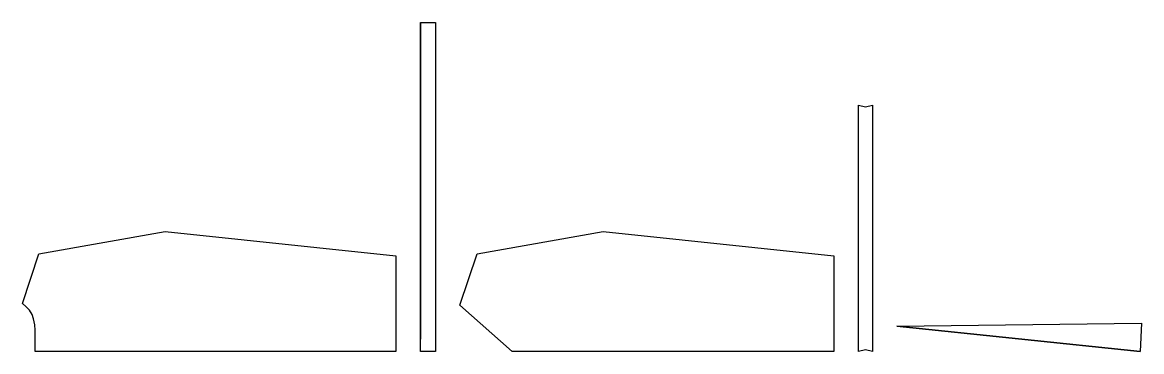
# Model space of a CAD drawing. Header units: inches. Extents: x 0 to 91.1, y 0 to 26.8.
import ezdxf

# ---------------------------------------------------------------- set-up
doc = ezdxf.new("R2010")
doc.units = ezdxf.units.IN

# ---------------------------------------------------------------- blocks, each defined once
blk = doc.blocks.new('AW27-213 -COST-5109S')
at = {"layer": '1'}
blk.add_lwpolyline([(0, 3.9037), (1.3454, 7.9438), (11.6208, 9.7603), (30.3863, 7.7886), (30.3863, 0), (1.0418, 0), (1.0418, 0), (1.0391, 0.698), (1.0423, 1.3457), (1.0376, 1.7423), (1.0045, 2.1703), (0.9122, 2.6757), (0.7828, 3.0207), (0.5858, 3.3783), (0.2898, 3.6806), (0, 3.9037)], close=True, dxfattribs=at)
blk = doc.blocks.new('AW27-213 -COSTAH BIN-5109S_M')
at = {"layer": '1'}
blk.add_lwpolyline([(1.2178, 26.7789), (1.2178, 0), (0.0001, 0), (0.0001, 26.7789), (0, 0.9999), (0.0001, 26.7789), (1.2178, 26.7789)], close=True, dxfattribs=at)
blk = doc.blocks.new('AW27-213 -COSTFNT-5109S')
at = {"layer": '1'}
blk.add_lwpolyline([(0, 3.7807), (1.3949, 7.9647), (11.6597, 9.7599), (30.428, 7.7886), (30.428, 0), (4.2492, 0), (4.2492, 0), (0, 3.7807)], close=True, dxfattribs=at)
blk = doc.blocks.new('AW27-213 -COSTNK BND-5109S_M')
at = {"layer": '1'}
blk.add_lwpolyline([(0.5682, 19.8983), (1.1364, 20.0399), (1.1364, 0), (0.5682, 0.1419), (0, 0), (0, 20.0399), (0.5682, 19.8983)], close=True, dxfattribs=at)
blk = doc.blocks.new('AW27-213 -COSTSID-5109S')
at = {"layer": '1'}
blk.add_lwpolyline([(19.7976, 0), (0, 2.0803), (19.9047, 2.3153), (19.9047, 2.3153), (19.7976, 0), (0, 2.0803), (19.7976, 0)], close=True, dxfattribs=at)

msp = doc.modelspace()

# ---------------------------------------------------------------- block references
at = {"layer": '1'}
for name, p in [('AW27-213 -COSTAH BIN-5109S_M', (32.3863, 0)), ('AW27-213 -COSTNK BND-5109S_M', (68.0321, 0)), ('AW27-213 -COST-5109S', (0, 0)), ('AW27-213 -COSTFNT-5109S', (35.6041, 0)), ('AW27-213 -COSTSID-5109S', (71.1685, 0))]:
    msp.add_blockref(name, p, dxfattribs=at)

doc.saveas('drawing.dxf')
